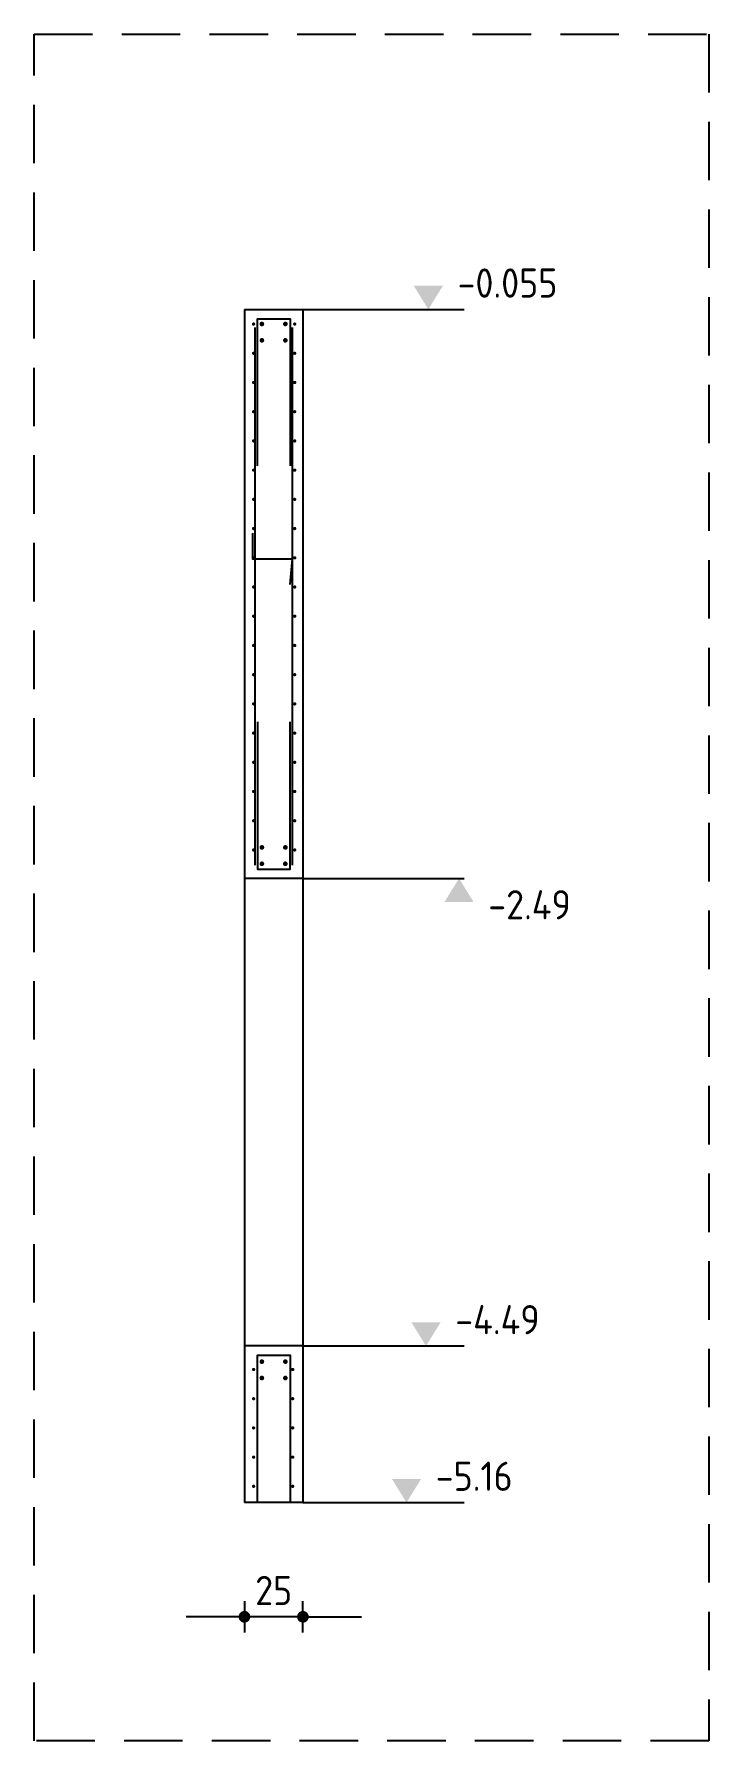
# Model space of a CAD drawing. Extents: x -13 to 84.9, y 0 to 56.9.
# Drawn here: x -11.79 to -8.9, y 6.45 to 13.75 of the extents above; entities that cross this region are included whole.
import ezdxf

# ---------------------------------------------------------------- set-up
doc = ezdxf.new("R2010")
doc.units = 0
doc.header["$LTSCALE"] = 0.5
doc.linetypes.add('AUSGEZOGEN', pattern=[1000.01, 1000, 0.01])
doc.linetypes.add('STRICHLINIE', pattern=[0.75, 0.5, -0.25])
for name, color, linetype in [('AFU', 7, 'Continuous'), ('BETON', 7, 'Continuous'), ('DETAIL', 7, 'Continuous'), ('HILFE', 7, 'Continuous'), ('koten', 7, 'Continuous'), ('MASSE', 7, 'Continuous'), ('OBJEKT', 7, 'Continuous'), ('RND', 7, 'Continuous'), ('RND-1', 7, 'Continuous')]:
    doc.layers.add(name, color=color, linetype=linetype)
doc.styles.add('txt', font='isocp.shx')
doc.linetypes.add('AFU_50K', pattern='A,0.15,["/",Standard,S=0.2,R=0,X=-0.01,Y=-0.1],0.07,["/",Standard,S=0.2,R=0,X=-0.01,Y=-0.1],0.15', length=0.37)
doc.dimstyles.new('DOT_I', dxfattribs={"dimscale": 0.5, "dimtxt": 0.25, "dimasz": 0.25, "dimexe": 0.1, "dimexo": 0.3, "dimgap": 0.1, "dimtad": 1, "dimdec": 3, "dimzin": 3, "dimtxsty": 'txt', "dimblk": 'DOT', "dimblk1": 'DOT', "dimblk2": 'DOT', "dimsah": 1, "dimcen": 0.1, "dimse1": 1, "dimse2": 1, "dimazin": 0, "dimtfac": 1, "dimtdec": 4, "dimtix": 1, "dimtmove": 2, "dimatfit": 3, "dimfxl": 0, "dimtvp": 1, "dimtolj": 1, "dimtzin": 0, "dimarcsym": 0})

# ---------------------------------------------------------------- blocks, each defined once
blk = doc.blocks.new('okrd_o')
at = {"layer": 'koten', "color": 7, "linetype": 'Continuous'}
blk.add_solid([(-0.125, 0.202), (0.125, 0.202), (0, 0)], dxfattribs=at)
at = {"layer": 'koten', "style": 'txt'}
blk.add_attdef('OKRD', (0.25, 0.1), '', height=0.25, dxfattribs=at)
blk = doc.blocks.new('okrd_u')
at = {"layer": 'koten', "color": 7, "linetype": 'Continuous'}
blk.add_solid([(-0.125, -0.202), (0.125, -0.202), (0, 0)], dxfattribs=at)
at = {"layer": 'koten', "style": 'txt'}
blk.add_attdef('OKRD', (0.25, -0.35), '', height=0.25, dxfattribs=at)
blk = doc.blocks.new('DOT')
at = {"layer": 'MASSE', "color": 7, "linetype": 'Continuous'}
for p, q in [((0, 0), (-1, 0)), ((0, 0.54), (0, -0.54))]:
    blk.add_line(p, q, dxfattribs=at)
at = {"layer": 'MASSE', "color": 7, "linetype": 'Continuous', "const_width": 0.2}
blk.add_lwpolyline([(-0.1, 0, 1), (0.1, 0, 1)], format="xyb", close=True, dxfattribs=at)
blk = doc.blocks.new('*D18')
at = {"layer": 'Defpoints', "color": 0, "linetype": 'AUSGEZOGEN', "transparency": 16777216}
for p in [(-10.8896, 6.9806), (-10.8896, 6.9806), (-10.6396, 6.9806)]:
    blk.add_point(p, dxfattribs=at)
at = {"layer": 'MASSE', "color": 0, "linetype": 'AUSGEZOGEN', "lineweight": -2, "transparency": 16777216}
for p, q in [((-11.0146, 6.9806), (-11.1396, 6.9806)), ((-10.6396, 6.9806), (-10.8896, 6.9806)), ((-10.5146, 6.9806), (-10.3896, 6.9806))]:
    blk.add_line(p, q, dxfattribs=at)
at = {"layer": 'MASSE', "color": 0, "linetype": 'AUSGEZOGEN', "lineweight": -2, "transparency": 16777216, "xscale": 0.125, "yscale": 0.125, "zscale": 0.125}
blk.add_blockref('DOT', (-10.8896, 6.9806), dxfattribs=at)
at = {"layer": 'MASSE', "color": 0, "linetype": 'AUSGEZOGEN', "lineweight": -2, "transparency": 16777216, "xscale": 0.125, "yscale": 0.125, "zscale": 0.125, "rotation": 180}
blk.add_blockref('DOT', (-10.6396, 6.9806), dxfattribs=at)
at = {"layer": 'MASSE', "color": 0, "linetype": 'AUSGEZOGEN', "transparency": 16777216, "insert": (-10.7646, 7.0931), "char_height": 0.125, "attachment_point": 5, "style": 'txt'}
blk.add_mtext('\\A1;25', dxfattribs=at)

msp = doc.modelspace()

# ---------------------------------------------------------------- linework, layer by layer
at = {"layer": 'AFU', "color": 8, "linetype": 'AFU_50K'}
msp.add_line((-10.63959, 7.46945), (-10.88959, 7.46945), dxfattribs=at)
at = {"layer": 'BETON', "color": 6, "linetype": 'AUSGEZOGEN'}
for p, q in [((-10.88959, 12.57445), (-10.63959, 12.57445)), ((-10.88959, 12.57445), (-10.88959, 10.13945)), ((-10.63959, 12.57445), (-10.63959, 10.13945)), ((-10.63959, 10.13945), (-10.88959, 10.13945)), ((-10.63959, 8.13945), (-10.88959, 8.13945)), ((-10.88959, 8.13945), (-10.88959, 7.46945)), ((-10.63959, 8.13945), (-10.63959, 7.46945))]:
    msp.add_line(p, q, dxfattribs=at)
at = {"layer": 'DETAIL', "color": 102, "linetype": 'STRICHLINIE'}
msp.add_lwpolyline([(-11.78888, 6.44989), (-11.78888, 13.7519), (-8.90401, 13.7519), (-8.90401, 6.44989)], close=True, dxfattribs=at)
at = {"layer": 'HILFE', "color": 102, "linetype": 'AUSGEZOGEN'}
for p, q in [((-10.63959, 12.57445), (-9.94988, 12.57445)), ((-10.63959, 10.13945), (-9.94988, 10.13945)), ((-10.63959, 8.13945), (-9.94988, 8.13945)), ((-10.63959, 7.46945), (-9.94988, 7.46945))]:
    msp.add_line(p, q, dxfattribs=at)
at = {"layer": 'OBJEKT', "color": 7, "linetype": 'AUSGEZOGEN'}
for p, q in [((-10.88959, 10.13945), (-10.88959, 8.13945)), ((-10.63959, 10.13945), (-10.63959, 8.13945))]:
    msp.add_line(p, q, dxfattribs=at)
at = {"layer": 'RND', "color": 7, "linetype": 'AUSGEZOGEN'}
for points, const_width in [([(-10.85406, 12.51147, 1), (-10.84706, 12.51147, 1)], 0.007), ([(-10.82019, 12.51189, 1), (-10.81019, 12.51189, 1)], 0.01), ([(-10.7198, 12.51189, 1), (-10.7098, 12.51189, 1)], 0.01), ([(-10.67828, 12.51147, 1), (-10.67128, 12.51147, 1)], 0.007), ([(-10.82019, 12.44189, 1), (-10.81019, 12.44189, 1)], 0.01), ([(-10.7198, 12.44189, 1), (-10.7098, 12.44189, 1)], 0.01), ([(-10.85406, 12.38647, 1), (-10.84706, 12.38647, 1)], 0.007), ([(-10.67828, 12.38647, 1), (-10.67128, 12.38647, 1)], 0.007), ([(-10.85406, 12.26147, 1), (-10.84706, 12.26147, 1)], 0.007), ([(-10.67828, 12.26147, 1), (-10.67128, 12.26147, 1)], 0.007), ([(-10.85406, 12.13647, 1), (-10.84706, 12.13647, 1)], 0.007), ([(-10.67828, 12.13647, 1), (-10.67128, 12.13647, 1)], 0.007), ([(-10.85406, 12.01147, 1), (-10.84706, 12.01147, 1)], 0.007), ([(-10.67828, 12.01147, 1), (-10.67128, 12.01147, 1)], 0.007), ([(-10.85406, 11.88647, 1), (-10.84706, 11.88647, 1)], 0.007), ([(-10.67828, 11.88647, 1), (-10.67128, 11.88647, 1)], 0.007), ([(-10.85406, 11.76147, 1), (-10.84706, 11.76147, 1)], 0.007), ([(-10.67828, 11.76147, 1), (-10.67128, 11.76147, 1)], 0.007), ([(-10.85406, 11.63647, 1), (-10.84706, 11.63647, 1)], 0.007), ([(-10.67828, 11.63647, 1), (-10.67128, 11.63647, 1)], 0.007), ([(-10.85406, 11.51147, 1), (-10.84706, 11.51147, 1)], 0.007), ([(-10.67828, 11.51147, 1), (-10.67128, 11.51147, 1)], 0.007), ([(-10.85406, 11.38647, 1), (-10.84706, 11.38647, 1)], 0.007), ([(-10.67828, 11.38647, 1), (-10.67128, 11.38647, 1)], 0.007), ([(-10.85406, 11.26147, 1), (-10.84706, 11.26147, 1)], 0.007), ([(-10.67828, 11.26147, 1), (-10.67128, 11.26147, 1)], 0.007), ([(-10.85406, 11.13647, 1), (-10.84706, 11.13647, 1)], 0.007), ([(-10.67828, 11.13647, 1), (-10.67128, 11.13647, 1)], 0.007), ([(-10.85406, 11.01147, 1), (-10.84706, 11.01147, 1)], 0.007), ([(-10.67828, 11.01147, 1), (-10.67128, 11.01147, 1)], 0.007), ([(-10.85406, 10.88647, 1), (-10.84706, 10.88647, 1)], 0.007), ([(-10.67828, 10.88647, 1), (-10.67128, 10.88647, 1)], 0.007), ([(-10.85406, 10.76147, 1), (-10.84706, 10.76147, 1)], 0.007), ([(-10.67828, 10.76147, 1), (-10.67128, 10.76147, 1)], 0.007), ([(-10.85406, 10.63647, 1), (-10.84706, 10.63647, 1)], 0.007), ([(-10.67828, 10.63647, 1), (-10.67128, 10.63647, 1)], 0.007), ([(-10.85406, 10.51147, 1), (-10.84706, 10.51147, 1)], 0.007), ([(-10.67828, 10.51147, 1), (-10.67128, 10.51147, 1)], 0.007), ([(-10.85406, 10.38647, 1), (-10.84706, 10.38647, 1)], 0.007), ([(-10.67828, 10.38647, 1), (-10.67128, 10.38647, 1)], 0.007), ([(-10.85406, 10.26147, 1), (-10.84706, 10.26147, 1)], 0.007), ([(-10.82019, 10.27239, 1), (-10.81019, 10.27239, 1)], 0.01), ([(-10.7198, 10.27239, 1), (-10.7098, 10.27239, 1)], 0.01), ([(-10.67828, 10.26147, 1), (-10.67128, 10.26147, 1)], 0.007), ([(-10.82019, 10.20239, 1), (-10.81019, 10.20239, 1)], 0.01), ([(-10.7198, 10.20239, 1), (-10.7098, 10.20239, 1)], 0.01), ([(-10.85406, 8.03878, 1), (-10.84706, 8.03878, 1)], 0.007), ([(-10.82019, 8.07228, 1), (-10.81019, 8.07228, 1)], 0.01), ([(-10.7198, 8.07228, 1), (-10.7098, 8.07228, 1)], 0.01), ([(-10.6868, 8.03878, 1), (-10.6798, 8.03878, 1)], 0.007), ([(-10.82019, 8.00228, 1), (-10.81019, 8.00228, 1)], 0.01), ([(-10.7198, 8.00228, 1), (-10.7098, 8.00228, 1)], 0.01), ([(-10.85406, 7.91378, 1), (-10.84706, 7.91378, 1)], 0.007), ([(-10.6868, 7.91378, 1), (-10.6798, 7.91378, 1)], 0.007), ([(-10.85406, 7.78878, 1), (-10.84706, 7.78878, 1)], 0.007), ([(-10.6868, 7.78878, 1), (-10.6798, 7.78878, 1)], 0.007), ([(-10.85406, 7.66378, 1), (-10.84706, 7.66378, 1)], 0.007), ([(-10.6868, 7.66378, 1), (-10.6798, 7.66378, 1)], 0.007), ([(-10.85406, 7.53878, 1), (-10.84706, 7.53878, 1)], 0.007), ([(-10.6868, 7.53878, 1), (-10.6798, 7.53878, 1)], 0.007)]:
    msp.add_lwpolyline(points, format="xyb", close=True, dxfattribs=dict(at, const_width=const_width))
at = {"layer": 'RND', "color": 1, "linetype": 'AUSGEZOGEN'}
for points in [[(-10.84441, 10.19666), (-10.84441, 12.49666)], [(-10.83459, 11.90445), (-10.83459, 12.53445), (-10.69459, 12.53445), (-10.69459, 11.90445)], [(-10.68476, 10.19666), (-10.68476, 12.49666)], [(-10.83459, 10.80945), (-10.83459, 10.17945), (-10.69459, 10.17945), (-10.69459, 10.80945)], [(-10.83459, 7.46945), (-10.83459, 8.09945), (-10.69459, 8.09945), (-10.69459, 7.46945)]]:
    msp.add_lwpolyline(points, dxfattribs=at)
at = {"layer": 'RND-1', "color": 1, "linetype": 'AUSGEZOGEN'}
msp.add_lwpolyline([(-10.85595, 11.61685), (-10.85595, 11.50685), (-10.68595, 11.50685), (-10.69553, 11.39727)], dxfattribs=at)

# ---------------------------------------------------------------- block references
at = {"layer": 'koten', "color": 7, "linetype": 'AUSGEZOGEN'}
ref = msp.add_blockref('okrd_o', (-10.10341, 12.57445), dxfattribs=dict(at, xscale=0.5, yscale=0.5, zscale=0.5))
ref.add_attrib('OKRD', '-0.055', (-9.97841, 12.62445), dxfattribs={"layer": '0', "color": 0, "linetype": 'ByBlock', "height": 0.125, "style": 'txt'})
at = {"layer": 'koten', "color": 1, "linetype": 'AUSGEZOGEN', "xscale": 0.5, "yscale": 0.5, "zscale": 0.5}
for name, p, values in [('okrd_u', (-9.97217, 10.13945), {'OKRD': '-2.49'}), ('okrd_o', (-10.11334, 8.13945), {'OKRD': '-4.49'})]:
    msp.add_blockref(name, p, dxfattribs=at).add_auto_attribs(values)
at = {"layer": 'koten', "color": 7, "linetype": 'AUSGEZOGEN', "xscale": 0.5, "yscale": 0.5, "zscale": 0.5}
msp.add_blockref('okrd_o', (-10.19678, 7.46945), dxfattribs=at).add_auto_attribs({'OKRD': '-5.16'})

# ---------------------------------------------------------------- dimensions: what is measured, and where the dimension line sits
at = {"layer": 'MASSE', "color": 7, "linetype": 'AUSGEZOGEN'}
dim = msp.add_linear_dim(base=(-10.88959, 6.98058), p1=(-10.63959, 6.98058), p2=(-10.88959, 6.98058), dimstyle='DOT_I', override={"dimdec": 0, "dimlfac": 100}, dxfattribs=at)
dim.commit()
dim.dimension.update_dxf_attribs({"geometry": '*D18', "text_midpoint": (-10.76459, 7.09309)})

doc.saveas('drawing.dxf')
